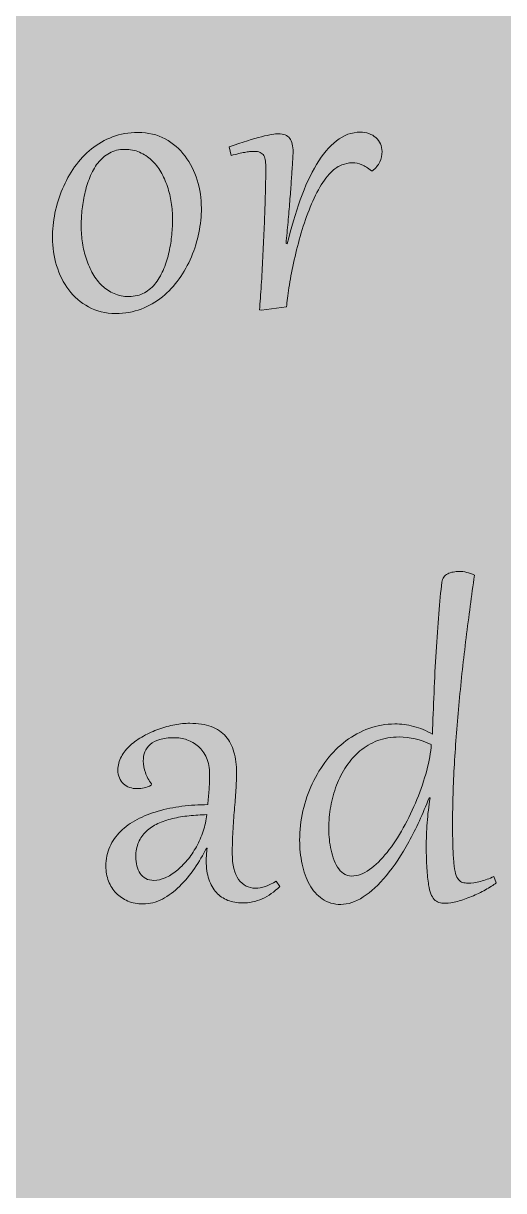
# Model space of a CAD drawing. Extents: x -4214 to -1795, y -2227 to -856.
# Drawn here: x -2809.6 to -2729.1, y -1884.3 to -1688.8 of the extents above; entities that cross this region are included whole.
import ezdxf

# ---------------------------------------------------------------- set-up
doc = ezdxf.new("R2010")
doc.units = 0
doc.header["$MEASUREMENT"] = 0
doc.layers.add('Layer 1', color=7, linetype='Continuous')

# ---------------------------------------------------------------- blocks, each defined once
blk = doc.blocks.new('block 14')
at = {"layer": 'Layer 1', "true_color": 0x2a3f49}
h = blk.add_hatch(color=149, dxfattribs=at)
h.dxf.hatch_style = 2
edge = h.paths.add_edge_path()
edge.add_spline(control_points=[(-2804.72, -1724.69), (-2804.72, -1723.33), (-2804.58, -1721.96), (-2804.3, -1720.56), (-2804.02, -1719.16), (-2803.6, -1717.81), (-2803.05, -1716.5), (-2802.5, -1715.2), (-2801.82, -1713.97), (-2801.01, -1712.81), (-2800.19, -1711.67), (-2799.26, -1710.66), (-2798.19, -1709.8), (-2797.13, -1708.95), (-2795.95, -1708.27), (-2794.65, -1707.77), (-2793.35, -1707.27), (-2791.93, -1707.03), (-2790.4, -1707.03), (-2788.68, -1707.03), (-2787.16, -1707.39), (-2785.84, -1708.11), (-2784.52, -1708.84), (-2783.41, -1709.79), (-2782.51, -1710.98), (-2781.61, -1712.17), (-2780.93, -1713.53), (-2780.46, -1715.04), (-2780, -1716.56), (-2779.77, -1718.11), (-2779.77, -1719.7), (-2779.77, -1721.05), (-2779.91, -1722.42), (-2780.19, -1723.82), (-2780.47, -1725.22), (-2780.89, -1726.57), (-2781.45, -1727.88), (-2782.01, -1729.19), (-2782.69, -1730.42), (-2783.5, -1731.57), (-2784.32, -1732.72), (-2785.25, -1733.72), (-2786.31, -1734.58), (-2787.37, -1735.43), (-2788.56, -1736.11), (-2789.86, -1736.61), (-2791.16, -1737.11), (-2792.58, -1737.35), (-2794.11, -1737.35), (-2795.83, -1737.35), (-2797.35, -1737), (-2798.67, -1736.27), (-2799.99, -1735.54), (-2801.1, -1734.59), (-2801.99, -1733.4), (-2802.88, -1732.21), (-2803.56, -1730.86), (-2804.03, -1729.34), (-2804.49, -1727.83), (-2804.72, -1726.27), (-2804.72, -1724.69)], knot_values=[0, 0, 0, 0, 1, 1, 1, 2, 2, 2, 3, 3, 3, 4, 4, 4, 5, 5, 5, 6, 6, 6, 7, 7, 7, 8, 8, 8, 9, 9, 9, 10, 10, 10, 11, 11, 11, 12, 12, 12, 13, 13, 13, 14, 14, 14, 15, 15, 15, 16, 16, 16, 17, 17, 17, 18, 18, 18, 19, 19, 19, 20, 20, 20, 20], degree=3, periodic=1)
edge = h.paths.add_edge_path()
edge.add_spline(control_points=[(-2799.91, -1722.78), (-2799.91, -1723.69), (-2799.84, -1724.62), (-2799.69, -1725.55), (-2799.55, -1726.49), (-2799.34, -1727.4), (-2799.04, -1728.27), (-2798.74, -1729.15), (-2798.38, -1729.96), (-2797.94, -1730.72), (-2797.51, -1731.48), (-2796.99, -1732.14), (-2796.39, -1732.71), (-2795.8, -1733.27), (-2795.12, -1733.71), (-2794.38, -1734.03), (-2793.63, -1734.35), (-2792.81, -1734.52), (-2791.91, -1734.52), (-2790.93, -1734.52), (-2790.07, -1734.3), (-2789.32, -1733.88), (-2788.58, -1733.46), (-2787.93, -1732.9), (-2787.39, -1732.2), (-2786.85, -1731.5), (-2786.4, -1730.7), (-2786.04, -1729.8), (-2785.69, -1728.91), (-2785.4, -1727.97), (-2785.18, -1727.02), (-2784.97, -1726.05), (-2784.82, -1725.11), (-2784.73, -1724.17), (-2784.64, -1723.22), (-2784.6, -1722.36), (-2784.6, -1721.57), (-2784.6, -1720.64), (-2784.67, -1719.71), (-2784.81, -1718.78), (-2784.95, -1717.84), (-2785.17, -1716.95), (-2785.47, -1716.08), (-2785.76, -1715.21), (-2786.13, -1714.4), (-2786.56, -1713.64), (-2787, -1712.89), (-2787.52, -1712.23), (-2788.12, -1711.67), (-2788.71, -1711.11), (-2789.38, -1710.67), (-2790.13, -1710.35), (-2790.88, -1710.03), (-2791.7, -1709.87), (-2792.6, -1709.87), (-2793.58, -1709.87), (-2794.44, -1710.08), (-2795.18, -1710.49), (-2795.93, -1710.9), (-2796.57, -1711.46), (-2797.12, -1712.16), (-2797.66, -1712.86), (-2798.11, -1713.66), (-2798.47, -1714.56), (-2798.82, -1715.46), (-2799.11, -1716.38), (-2799.32, -1717.34), (-2799.54, -1718.29), (-2799.69, -1719.24), (-2799.78, -1720.19), (-2799.86, -1721.13), (-2799.91, -1721.99), (-2799.91, -1722.78)], knot_values=[0, 0, 0, 0, 1, 1, 1, 2, 2, 2, 3, 3, 3, 4, 4, 4, 5, 5, 5, 6, 6, 6, 7, 7, 7, 8, 8, 8, 9, 9, 9, 10, 10, 10, 11, 11, 11, 12, 12, 12, 13, 13, 13, 14, 14, 14, 15, 15, 15, 16, 16, 16, 17, 17, 17, 18, 18, 18, 19, 19, 19, 20, 20, 20, 21, 21, 21, 22, 22, 22, 23, 23, 23, 24, 24, 24, 24], degree=3, periodic=1)
h = blk.add_hatch(color=149, dxfattribs=at)
h.dxf.hatch_style = 2
edge = h.paths.add_edge_path()
edge.add_spline(control_points=[(-2769.72, -1736.79), (-2769.72, -1736.79), (-2770.04, -1736.77), (-2770.04, -1736.77), (-2769.94, -1735.5), (-2769.84, -1734.11), (-2769.74, -1732.6), (-2769.65, -1731.1), (-2769.56, -1729.57), (-2769.48, -1728.02), (-2769.4, -1726.47), (-2769.33, -1724.93), (-2769.27, -1723.41), (-2769.21, -1721.89), (-2769.15, -1720.46), (-2769.11, -1719.14), (-2769.06, -1717.82), (-2769.03, -1716.63), (-2769.01, -1715.58), (-2768.99, -1714.54), (-2768.98, -1713.71), (-2768.98, -1713.11), (-2768.98, -1712.61), (-2769, -1712.18), (-2769.04, -1711.82), (-2769.08, -1711.46), (-2769.17, -1711.16), (-2769.31, -1710.92), (-2769.45, -1710.67), (-2769.65, -1710.5), (-2769.92, -1710.38), (-2770.19, -1710.26), (-2770.55, -1710.21), (-2771.01, -1710.21), (-2771.24, -1710.21), (-2771.47, -1710.22), (-2771.71, -1710.25), (-2771.96, -1710.28), (-2772.23, -1710.32), (-2772.52, -1710.37), (-2772.82, -1710.42), (-2773.15, -1710.5), (-2773.52, -1710.58), (-2773.89, -1710.67), (-2774.31, -1710.77), (-2774.8, -1710.89), (-2774.8, -1710.89), (-2775.1, -1709.45), (-2775.1, -1709.45), (-2772.87, -1708.64), (-2771.06, -1708.07), (-2769.68, -1707.74), (-2768.3, -1707.41), (-2767.37, -1707.25), (-2766.88, -1707.25), (-2766, -1707.25), (-2765.36, -1707.51), (-2764.98, -1708.02), (-2764.6, -1708.54), (-2764.41, -1709.31), (-2764.41, -1710.33), (-2764.41, -1710.42), (-2764.42, -1710.7), (-2764.44, -1711.16), (-2764.47, -1711.61), (-2764.51, -1712.21), (-2764.56, -1712.94), (-2764.6, -1713.67), (-2764.66, -1714.52), (-2764.73, -1715.49), (-2764.8, -1716.45), (-2764.87, -1717.49), (-2764.96, -1718.59), (-2765.05, -1719.71), (-2765.14, -1720.86), (-2765.25, -1722.06), (-2765.36, -1723.26), (-2765.47, -1724.46), (-2765.59, -1725.66), (-2765.59, -1725.66), (-2765.39, -1725.68), (-2765.39, -1725.68), (-2764.75, -1723.04), (-2764.02, -1720.59), (-2763.21, -1718.31), (-2762.39, -1716.04), (-2761.48, -1714.06), (-2760.47, -1712.38), (-2759.46, -1710.71), (-2758.34, -1709.38), (-2757.13, -1708.43), (-2755.91, -1707.46), (-2754.58, -1706.99), (-2753.13, -1706.99), (-2752.62, -1706.99), (-2752.14, -1707.07), (-2751.7, -1707.23), (-2751.25, -1707.39), (-2750.87, -1707.61), (-2750.55, -1707.9), (-2750.23, -1708.19), (-2749.97, -1708.53), (-2749.78, -1708.93), (-2749.6, -1709.33), (-2749.5, -1709.76), (-2749.5, -1710.23), (-2749.5, -1710.83), (-2749.63, -1711.41), (-2749.89, -1711.97), (-2750.16, -1712.53), (-2750.57, -1713.02), (-2751.13, -1713.45), (-2751.13, -1713.45), (-2751.29, -1713.45), (-2751.29, -1713.45), (-2751.86, -1712.98), (-2752.39, -1712.64), (-2752.9, -1712.44), (-2753.4, -1712.23), (-2753.93, -1712.12), (-2754.5, -1712.12), (-2755.1, -1712.12), (-2755.68, -1712.24), (-2756.25, -1712.47), (-2756.81, -1712.69), (-2757.33, -1713.02), (-2757.8, -1713.45), (-2758.56, -1714.15), (-2759.28, -1715.07), (-2759.93, -1716.22), (-2760.59, -1717.37), (-2761.19, -1718.64), (-2761.74, -1720.04), (-2762.28, -1721.43), (-2762.77, -1722.9), (-2763.21, -1724.44), (-2763.64, -1725.97), (-2764.02, -1727.47), (-2764.33, -1728.93), (-2764.65, -1730.39), (-2764.91, -1731.75), (-2765.1, -1733.04), (-2765.29, -1734.32), (-2765.43, -1735.4), (-2765.51, -1736.27), (-2765.51, -1736.27), (-2769.72, -1736.79), (-2769.72, -1736.79)], knot_values=[0, 0, 0, 0, 1, 1, 1, 2, 2, 2, 3, 3, 3, 4, 4, 4, 5, 5, 5, 6, 6, 6, 7, 7, 7, 8, 8, 8, 9, 9, 9, 10, 10, 10, 11, 11, 11, 12, 12, 12, 13, 13, 13, 14, 14, 14, 15, 15, 15, 16, 16, 16, 17, 17, 17, 18, 18, 18, 19, 19, 19, 20, 20, 20, 21, 21, 21, 22, 22, 22, 23, 23, 23, 24, 24, 24, 25, 25, 25, 26, 26, 26, 27, 27, 27, 28, 28, 28, 29, 29, 29, 30, 30, 30, 31, 31, 31, 32, 32, 32, 33, 33, 33, 34, 34, 34, 35, 35, 35, 36, 36, 36, 37, 37, 37, 38, 38, 38, 39, 39, 39, 40, 40, 40, 41, 41, 41, 42, 42, 42, 43, 43, 43, 44, 44, 44, 45, 45, 45, 46, 46, 46, 47, 47, 47, 48, 48, 48, 49, 49, 49, 49], degree=3, periodic=1)
h = blk.add_hatch(color=149, dxfattribs=at)
h.dxf.hatch_style = 2
edge = h.paths.add_edge_path()
edge.add_spline(control_points=[(-2734.03, -1781.2), (-2734.51, -1784.61), (-2734.97, -1788.1), (-2735.42, -1791.67), (-2735.86, -1795.24), (-2736.25, -1798.8), (-2736.58, -1802.35), (-2736.92, -1805.89), (-2737.19, -1809.38), (-2737.39, -1812.82), (-2737.59, -1816.26), (-2737.69, -1819.55), (-2737.69, -1822.71), (-2737.69, -1824.23), (-2737.68, -1825.53), (-2737.64, -1826.62), (-2737.61, -1827.7), (-2737.55, -1828.62), (-2737.48, -1829.37), (-2737.41, -1830.12), (-2737.3, -1830.72), (-2737.18, -1831.16), (-2737.05, -1831.61), (-2736.89, -1831.95), (-2736.7, -1832.19), (-2736.5, -1832.43), (-2736.28, -1832.59), (-2736.02, -1832.67), (-2735.77, -1832.74), (-2735.46, -1832.78), (-2735.11, -1832.78), (-2734.47, -1832.78), (-2733.77, -1832.68), (-2733.03, -1832.48), (-2732.28, -1832.29), (-2731.53, -1832.02), (-2730.76, -1831.67), (-2730.76, -1831.67), (-2730.38, -1832.72), (-2730.38, -1832.72), (-2730.86, -1833.1), (-2731.47, -1833.5), (-2732.2, -1833.9), (-2732.93, -1834.31), (-2733.7, -1834.68), (-2734.51, -1835.01), (-2735.32, -1835.35), (-2736.1, -1835.62), (-2736.87, -1835.83), (-2737.65, -1836.04), (-2738.32, -1836.14), (-2738.88, -1836.14), (-2739.3, -1836.14), (-2739.66, -1836.09), (-2739.97, -1836), (-2740.28, -1835.91), (-2740.54, -1835.74), (-2740.76, -1835.51), (-2740.98, -1835.27), (-2741.17, -1834.96), (-2741.33, -1834.57), (-2741.48, -1834.18), (-2741.6, -1833.68), (-2741.7, -1833.08), (-2741.82, -1832.28), (-2741.92, -1831.33), (-2741.99, -1830.26), (-2742.07, -1829.19), (-2742.1, -1828.02), (-2742.1, -1826.76), (-2742.1, -1825.41), (-2742.05, -1824.05), (-2741.95, -1822.66), (-2741.85, -1821.27), (-2741.68, -1819.88), (-2741.46, -1818.5), (-2741.46, -1818.5), (-2741.64, -1818.46), (-2741.64, -1818.46), (-2742.67, -1821.19), (-2743.8, -1823.65), (-2745.01, -1825.85), (-2746.23, -1828.05), (-2747.48, -1829.93), (-2748.77, -1831.49), (-2750.06, -1833.05), (-2751.35, -1834.25), (-2752.65, -1835.09), (-2753.96, -1835.92), (-2755.21, -1836.34), (-2756.4, -1836.34), (-2757.61, -1836.34), (-2758.65, -1836.04), (-2759.52, -1835.42), (-2760.39, -1834.81), (-2761.11, -1834.01), (-2761.67, -1833.01), (-2762.22, -1832.01), (-2762.64, -1830.86), (-2762.91, -1829.57), (-2763.17, -1828.27), (-2763.31, -1826.94), (-2763.31, -1825.57), (-2763.31, -1823.91), (-2763.13, -1822.29), (-2762.77, -1820.68), (-2762.4, -1819.08), (-2761.88, -1817.56), (-2761.2, -1816.12), (-2760.53, -1814.69), (-2759.71, -1813.35), (-2758.76, -1812.12), (-2757.8, -1810.89), (-2756.74, -1809.84), (-2755.55, -1808.95), (-2754.37, -1808.07), (-2753.09, -1807.37), (-2751.72, -1806.87), (-2750.34, -1806.36), (-2748.9, -1806.11), (-2747.38, -1806.11), (-2746.32, -1806.11), (-2745.26, -1806.25), (-2744.21, -1806.52), (-2743.15, -1806.78), (-2742.1, -1807.23), (-2741.05, -1807.84), (-2740.99, -1805.57), (-2740.9, -1803.25), (-2740.8, -1800.89), (-2740.7, -1798.53), (-2740.58, -1796.24), (-2740.45, -1794.01), (-2740.31, -1791.78), (-2740.17, -1789.67), (-2740.01, -1787.69), (-2739.85, -1785.7), (-2739.67, -1783.93), (-2739.48, -1782.37), (-2739.44, -1782.05), (-2739.34, -1781.77), (-2739.16, -1781.53), (-2738.99, -1781.3), (-2738.77, -1781.11), (-2738.5, -1780.97), (-2738.23, -1780.83), (-2737.93, -1780.72), (-2737.59, -1780.66), (-2737.26, -1780.59), (-2736.91, -1780.56), (-2736.56, -1780.56), (-2735.76, -1780.56), (-2734.91, -1780.77), (-2734.03, -1781.2)], knot_values=[0, 0, 0, 0, 1, 1, 1, 2, 2, 2, 3, 3, 3, 4, 4, 4, 5, 5, 5, 6, 6, 6, 7, 7, 7, 8, 8, 8, 9, 9, 9, 10, 10, 10, 11, 11, 11, 12, 12, 12, 13, 13, 13, 14, 14, 14, 15, 15, 15, 16, 16, 16, 17, 17, 17, 18, 18, 18, 19, 19, 19, 20, 20, 20, 21, 21, 21, 22, 22, 22, 23, 23, 23, 24, 24, 24, 25, 25, 25, 26, 26, 26, 27, 27, 27, 28, 28, 28, 29, 29, 29, 30, 30, 30, 31, 31, 31, 32, 32, 32, 33, 33, 33, 34, 34, 34, 35, 35, 35, 36, 36, 36, 37, 37, 37, 38, 38, 38, 39, 39, 39, 40, 40, 40, 41, 41, 41, 42, 42, 42, 43, 43, 43, 44, 44, 44, 45, 45, 45, 46, 46, 46, 47, 47, 47, 48, 48, 48, 49, 49, 49, 50, 50, 50, 51, 51, 51, 51], degree=3, periodic=1)
edge = h.paths.add_edge_path()
edge.add_spline(control_points=[(-2741.26, -1809.58), (-2743.07, -1808.72), (-2744.87, -1808.29), (-2746.65, -1808.29), (-2747.96, -1808.29), (-2749.15, -1808.5), (-2750.25, -1808.91), (-2751.34, -1809.33), (-2752.33, -1809.9), (-2753.2, -1810.63), (-2754.07, -1811.37), (-2754.84, -1812.23), (-2755.5, -1813.21), (-2756.15, -1814.2), (-2756.7, -1815.26), (-2757.13, -1816.39), (-2757.56, -1817.53), (-2757.88, -1818.71), (-2758.1, -1819.93), (-2758.32, -1821.15), (-2758.43, -1822.37), (-2758.43, -1823.58), (-2758.43, -1824.01), (-2758.41, -1824.5), (-2758.37, -1825.06), (-2758.33, -1825.61), (-2758.26, -1826.19), (-2758.14, -1826.79), (-2758.03, -1827.39), (-2757.88, -1827.97), (-2757.69, -1828.54), (-2757.5, -1829.11), (-2757.27, -1829.62), (-2756.98, -1830.08), (-2756.7, -1830.53), (-2756.36, -1830.9), (-2755.97, -1831.17), (-2755.57, -1831.45), (-2755.1, -1831.59), (-2754.57, -1831.59), (-2753.6, -1831.59), (-2752.62, -1831.23), (-2751.61, -1830.5), (-2750.6, -1829.78), (-2749.62, -1828.82), (-2748.66, -1827.62), (-2747.7, -1826.43), (-2746.79, -1825.06), (-2745.94, -1823.52), (-2745.09, -1821.97), (-2744.33, -1820.38), (-2743.66, -1818.75), (-2743, -1817.12), (-2742.45, -1815.51), (-2742.03, -1813.92), (-2741.61, -1812.33), (-2741.35, -1810.88), (-2741.26, -1809.58)], knot_values=[0, 0, 0, 0, 1, 1, 1, 2, 2, 2, 3, 3, 3, 4, 4, 4, 5, 5, 5, 6, 6, 6, 7, 7, 7, 8, 8, 8, 9, 9, 9, 10, 10, 10, 11, 11, 11, 12, 12, 12, 13, 13, 13, 14, 14, 14, 15, 15, 15, 16, 16, 16, 17, 17, 17, 18, 18, 18, 19, 19, 19, 19], degree=3, periodic=1)
h = blk.add_hatch(color=149, dxfattribs=at)
h.dxf.hatch_style = 2
edge = h.paths.add_edge_path()
edge.add_spline(control_points=[(-2778.39, -1814.55), (-2778.39, -1813.49), (-2778.56, -1812.57), (-2778.91, -1811.79), (-2779.26, -1811.01), (-2779.72, -1810.38), (-2780.28, -1809.88), (-2780.85, -1809.38), (-2781.48, -1809.02), (-2782.19, -1808.77), (-2782.91, -1808.53), (-2783.62, -1808.41), (-2784.33, -1808.41), (-2785.28, -1808.41), (-2786.09, -1808.51), (-2786.75, -1808.71), (-2787.4, -1808.91), (-2787.94, -1809.19), (-2788.35, -1809.54), (-2788.76, -1809.89), (-2789.05, -1810.3), (-2789.23, -1810.78), (-2789.42, -1811.25), (-2789.51, -1811.77), (-2789.51, -1812.32), (-2789.51, -1812.96), (-2789.39, -1813.61), (-2789.15, -1814.26), (-2788.92, -1814.91), (-2788.57, -1815.54), (-2788.12, -1816.16), (-2788.12, -1816.16), (-2788.2, -1816.38), (-2788.2, -1816.38), (-2788.96, -1816.76), (-2789.73, -1816.95), (-2790.51, -1816.95), (-2790.97, -1816.95), (-2791.4, -1816.88), (-2791.79, -1816.74), (-2792.19, -1816.6), (-2792.53, -1816.39), (-2792.82, -1816.12), (-2793.11, -1815.86), (-2793.34, -1815.52), (-2793.5, -1815.13), (-2793.67, -1814.74), (-2793.76, -1814.31), (-2793.76, -1813.83), (-2793.76, -1813.03), (-2793.56, -1812.29), (-2793.18, -1811.59), (-2792.8, -1810.89), (-2792.29, -1810.25), (-2791.66, -1809.68), (-2791.03, -1809.1), (-2790.3, -1808.59), (-2789.46, -1808.13), (-2788.63, -1807.67), (-2787.78, -1807.29), (-2786.89, -1806.97), (-2786, -1806.66), (-2785.11, -1806.41), (-2784.22, -1806.25), (-2783.33, -1806.08), (-2782.5, -1806), (-2781.73, -1806), (-2780.32, -1806), (-2779.12, -1806.18), (-2778.12, -1806.56), (-2777.12, -1806.93), (-2776.3, -1807.48), (-2775.68, -1808.2), (-2775.06, -1808.92), (-2774.6, -1809.78), (-2774.31, -1810.81), (-2774.02, -1811.83), (-2773.88, -1812.98), (-2773.88, -1814.27), (-2773.88, -1815.15), (-2773.92, -1816.13), (-2773.99, -1817.19), (-2774.06, -1818.25), (-2774.15, -1819.36), (-2774.24, -1820.53), (-2774.34, -1821.68), (-2774.42, -1822.89), (-2774.49, -1824.12), (-2774.57, -1825.35), (-2774.6, -1826.58), (-2774.6, -1827.81), (-2774.6, -1829.74), (-2774.24, -1831.19), (-2773.53, -1832.16), (-2772.81, -1833.14), (-2771.87, -1833.62), (-2770.7, -1833.62), (-2769.66, -1833.62), (-2768.51, -1833.24), (-2767.23, -1832.47), (-2767.23, -1832.47), (-2766.65, -1833.34), (-2766.65, -1833.34), (-2767.55, -1834.24), (-2768.53, -1834.93), (-2769.59, -1835.4), (-2770.65, -1835.86), (-2771.76, -1836.1), (-2772.93, -1836.1), (-2773.81, -1836.1), (-2774.61, -1835.95), (-2775.35, -1835.66), (-2776.09, -1835.36), (-2776.72, -1834.92), (-2777.26, -1834.34), (-2777.8, -1833.75), (-2778.21, -1833.02), (-2778.51, -1832.13), (-2778.81, -1831.25), (-2778.95, -1830.22), (-2778.95, -1829.05), (-2778.95, -1828.7), (-2778.94, -1828.35), (-2778.92, -1828.01), (-2778.9, -1827.66), (-2778.86, -1827.29), (-2778.79, -1826.9), (-2778.79, -1826.9), (-2778.91, -1826.9), (-2778.91, -1826.9), (-2779.49, -1828.05), (-2780.16, -1829.19), (-2780.92, -1830.31), (-2781.68, -1831.43), (-2782.51, -1832.43), (-2783.41, -1833.31), (-2784.32, -1834.19), (-2785.29, -1834.9), (-2786.31, -1835.44), (-2787.34, -1835.99), (-2788.42, -1836.26), (-2789.55, -1836.26), (-2790.47, -1836.26), (-2791.32, -1836.1), (-2792.08, -1835.78), (-2792.85, -1835.45), (-2793.5, -1835.01), (-2794.05, -1834.45), (-2794.59, -1833.89), (-2795.01, -1833.22), (-2795.32, -1832.44), (-2795.62, -1831.68), (-2795.77, -1830.83), (-2795.77, -1829.92), (-2795.77, -1828.74), (-2795.55, -1827.66), (-2795.11, -1826.69), (-2794.68, -1825.73), (-2794.08, -1824.86), (-2793.3, -1824.1), (-2792.53, -1823.33), (-2791.61, -1822.67), (-2790.53, -1822.11), (-2789.46, -1821.56), (-2788.29, -1821.09), (-2787.03, -1820.72), (-2785.77, -1820.36), (-2784.43, -1820.08), (-2783.02, -1819.9), (-2781.61, -1819.72), (-2780.18, -1819.63), (-2778.71, -1819.63), (-2778.62, -1818.78), (-2778.54, -1817.96), (-2778.48, -1817.17), (-2778.42, -1816.38), (-2778.39, -1815.51), (-2778.39, -1814.55)], knot_values=[0, 0, 0, 0, 1, 1, 1, 2, 2, 2, 3, 3, 3, 4, 4, 4, 5, 5, 5, 6, 6, 6, 7, 7, 7, 8, 8, 8, 9, 9, 9, 10, 10, 10, 11, 11, 11, 12, 12, 12, 13, 13, 13, 14, 14, 14, 15, 15, 15, 16, 16, 16, 17, 17, 17, 18, 18, 18, 19, 19, 19, 20, 20, 20, 21, 21, 21, 22, 22, 22, 23, 23, 23, 24, 24, 24, 25, 25, 25, 26, 26, 26, 27, 27, 27, 28, 28, 28, 29, 29, 29, 30, 30, 30, 31, 31, 31, 32, 32, 32, 33, 33, 33, 34, 34, 34, 35, 35, 35, 36, 36, 36, 37, 37, 37, 38, 38, 38, 39, 39, 39, 40, 40, 40, 41, 41, 41, 42, 42, 42, 43, 43, 43, 44, 44, 44, 45, 45, 45, 46, 46, 46, 47, 47, 47, 48, 48, 48, 49, 49, 49, 50, 50, 50, 51, 51, 51, 52, 52, 52, 53, 53, 53, 54, 54, 54, 55, 55, 55, 56, 56, 56, 57, 57, 57, 58, 58, 58, 59, 59, 59, 59], degree=3, periodic=1)
edge = h.paths.add_edge_path()
edge.add_spline(control_points=[(-2790.76, -1828.39), (-2790.76, -1828.91), (-2790.7, -1829.41), (-2790.58, -1829.89), (-2790.47, -1830.37), (-2790.29, -1830.79), (-2790.04, -1831.15), (-2789.79, -1831.51), (-2789.48, -1831.79), (-2789.09, -1832), (-2788.71, -1832.21), (-2788.25, -1832.32), (-2787.71, -1832.32), (-2787.11, -1832.32), (-2786.49, -1832.17), (-2785.84, -1831.89), (-2785.2, -1831.61), (-2784.56, -1831.22), (-2783.94, -1830.72), (-2783.31, -1830.23), (-2782.72, -1829.63), (-2782.15, -1828.94), (-2781.58, -1828.25), (-2781.06, -1827.49), (-2780.61, -1826.67), (-2780.15, -1825.85), (-2779.77, -1824.99), (-2779.47, -1824.09), (-2779.16, -1823.18), (-2778.97, -1822.25), (-2778.87, -1821.3), (-2779.87, -1821.32), (-2780.85, -1821.39), (-2781.83, -1821.49), (-2782.81, -1821.59), (-2783.74, -1821.75), (-2784.62, -1821.96), (-2785.5, -1822.18), (-2786.32, -1822.46), (-2787.07, -1822.81), (-2787.82, -1823.16), (-2788.47, -1823.59), (-2789.01, -1824.11), (-2789.56, -1824.63), (-2789.98, -1825.24), (-2790.29, -1825.94), (-2790.6, -1826.64), (-2790.76, -1827.46), (-2790.76, -1828.39)], knot_values=[0, 0, 0, 0, 1, 1, 1, 2, 2, 2, 3, 3, 3, 4, 4, 4, 5, 5, 5, 6, 6, 6, 7, 7, 7, 8, 8, 8, 9, 9, 9, 10, 10, 10, 11, 11, 11, 12, 12, 12, 13, 13, 13, 14, 14, 14, 15, 15, 15, 16, 16, 16, 16], degree=3, periodic=1)
at = {"layer": 'Layer 1', "lineweight": 0}
for points, knots in [([(-2804.72, -1724.69), (-2804.72, -1723.33), (-2804.58, -1721.96), (-2804.3, -1720.56), (-2804.02, -1719.16), (-2803.6, -1717.81), (-2803.05, -1716.5), (-2802.5, -1715.2), (-2801.82, -1713.97), (-2801.01, -1712.81), (-2800.19, -1711.67), (-2799.26, -1710.66), (-2798.19, -1709.8), (-2797.13, -1708.95), (-2795.95, -1708.27), (-2794.65, -1707.77), (-2793.35, -1707.27), (-2791.93, -1707.03), (-2790.4, -1707.03), (-2788.68, -1707.03), (-2787.16, -1707.39), (-2785.84, -1708.11), (-2784.52, -1708.84), (-2783.41, -1709.79), (-2782.51, -1710.98), (-2781.61, -1712.17), (-2780.93, -1713.53), (-2780.46, -1715.04), (-2780, -1716.56), (-2779.77, -1718.11), (-2779.77, -1719.7), (-2779.77, -1721.05), (-2779.91, -1722.42), (-2780.19, -1723.82), (-2780.47, -1725.22), (-2780.89, -1726.57), (-2781.45, -1727.88), (-2782.01, -1729.19), (-2782.69, -1730.42), (-2783.5, -1731.57), (-2784.32, -1732.72), (-2785.25, -1733.72), (-2786.31, -1734.58), (-2787.37, -1735.43), (-2788.56, -1736.11), (-2789.86, -1736.61), (-2791.16, -1737.11), (-2792.58, -1737.35), (-2794.11, -1737.35), (-2795.83, -1737.35), (-2797.35, -1737), (-2798.67, -1736.27), (-2799.99, -1735.54), (-2801.1, -1734.59), (-2801.99, -1733.4), (-2802.88, -1732.21), (-2803.56, -1730.86), (-2804.03, -1729.34), (-2804.49, -1727.83), (-2804.72, -1726.27), (-2804.72, -1724.69)], [0, 0, 0, 0, 1, 1, 1, 2, 2, 2, 3, 3, 3, 4, 4, 4, 5, 5, 5, 6, 6, 6, 7, 7, 7, 8, 8, 8, 9, 9, 9, 10, 10, 10, 11, 11, 11, 12, 12, 12, 13, 13, 13, 14, 14, 14, 15, 15, 15, 16, 16, 16, 17, 17, 17, 18, 18, 18, 19, 19, 19, 20, 20, 20, 20]), ([(-2769.72, -1736.79), (-2769.72, -1736.79), (-2770.04, -1736.77), (-2770.04, -1736.77), (-2769.94, -1735.5), (-2769.84, -1734.11), (-2769.74, -1732.6), (-2769.65, -1731.1), (-2769.56, -1729.57), (-2769.48, -1728.02), (-2769.4, -1726.47), (-2769.33, -1724.93), (-2769.27, -1723.41), (-2769.21, -1721.89), (-2769.15, -1720.46), (-2769.11, -1719.14), (-2769.06, -1717.82), (-2769.03, -1716.63), (-2769.01, -1715.58), (-2768.99, -1714.54), (-2768.98, -1713.71), (-2768.98, -1713.11), (-2768.98, -1712.61), (-2769, -1712.18), (-2769.04, -1711.82), (-2769.08, -1711.46), (-2769.17, -1711.16), (-2769.31, -1710.92), (-2769.45, -1710.67), (-2769.65, -1710.5), (-2769.92, -1710.38), (-2770.19, -1710.26), (-2770.55, -1710.21), (-2771.01, -1710.21), (-2771.24, -1710.21), (-2771.47, -1710.22), (-2771.71, -1710.25), (-2771.96, -1710.28), (-2772.23, -1710.32), (-2772.52, -1710.37), (-2772.82, -1710.42), (-2773.15, -1710.5), (-2773.52, -1710.58), (-2773.89, -1710.67), (-2774.31, -1710.77), (-2774.8, -1710.89), (-2774.8, -1710.89), (-2775.1, -1709.45), (-2775.1, -1709.45), (-2772.87, -1708.64), (-2771.06, -1708.07), (-2769.68, -1707.74), (-2768.3, -1707.41), (-2767.37, -1707.25), (-2766.88, -1707.25), (-2766, -1707.25), (-2765.36, -1707.51), (-2764.98, -1708.02), (-2764.6, -1708.54), (-2764.41, -1709.31), (-2764.41, -1710.33), (-2764.41, -1710.42), (-2764.42, -1710.7), (-2764.44, -1711.16), (-2764.47, -1711.61), (-2764.51, -1712.21), (-2764.56, -1712.94), (-2764.6, -1713.67), (-2764.66, -1714.52), (-2764.73, -1715.49), (-2764.8, -1716.45), (-2764.87, -1717.49), (-2764.96, -1718.59), (-2765.05, -1719.71), (-2765.14, -1720.86), (-2765.25, -1722.06), (-2765.36, -1723.26), (-2765.47, -1724.46), (-2765.59, -1725.66), (-2765.59, -1725.66), (-2765.39, -1725.68), (-2765.39, -1725.68), (-2764.75, -1723.04), (-2764.02, -1720.59), (-2763.21, -1718.31), (-2762.39, -1716.04), (-2761.48, -1714.06), (-2760.47, -1712.38), (-2759.46, -1710.71), (-2758.34, -1709.38), (-2757.13, -1708.43), (-2755.91, -1707.46), (-2754.58, -1706.99), (-2753.13, -1706.99), (-2752.62, -1706.99), (-2752.14, -1707.07), (-2751.7, -1707.23), (-2751.25, -1707.39), (-2750.87, -1707.61), (-2750.55, -1707.9), (-2750.23, -1708.19), (-2749.97, -1708.53), (-2749.78, -1708.93), (-2749.6, -1709.33), (-2749.5, -1709.76), (-2749.5, -1710.23), (-2749.5, -1710.83), (-2749.63, -1711.41), (-2749.89, -1711.97), (-2750.16, -1712.53), (-2750.57, -1713.02), (-2751.13, -1713.45), (-2751.13, -1713.45), (-2751.29, -1713.45), (-2751.29, -1713.45), (-2751.86, -1712.98), (-2752.39, -1712.64), (-2752.9, -1712.44), (-2753.4, -1712.23), (-2753.93, -1712.12), (-2754.5, -1712.12), (-2755.1, -1712.12), (-2755.68, -1712.24), (-2756.25, -1712.47), (-2756.81, -1712.69), (-2757.33, -1713.02), (-2757.8, -1713.45), (-2758.56, -1714.15), (-2759.28, -1715.07), (-2759.93, -1716.22), (-2760.59, -1717.37), (-2761.19, -1718.64), (-2761.74, -1720.04), (-2762.28, -1721.43), (-2762.77, -1722.9), (-2763.21, -1724.44), (-2763.64, -1725.97), (-2764.02, -1727.47), (-2764.33, -1728.93), (-2764.65, -1730.39), (-2764.91, -1731.75), (-2765.1, -1733.04), (-2765.29, -1734.32), (-2765.43, -1735.4), (-2765.51, -1736.27), (-2765.51, -1736.27), (-2769.72, -1736.79), (-2769.72, -1736.79)], [0, 0, 0, 0, 1, 1, 1, 2, 2, 2, 3, 3, 3, 4, 4, 4, 5, 5, 5, 6, 6, 6, 7, 7, 7, 8, 8, 8, 9, 9, 9, 10, 10, 10, 11, 11, 11, 12, 12, 12, 13, 13, 13, 14, 14, 14, 15, 15, 15, 16, 16, 16, 17, 17, 17, 18, 18, 18, 19, 19, 19, 20, 20, 20, 21, 21, 21, 22, 22, 22, 23, 23, 23, 24, 24, 24, 25, 25, 25, 26, 26, 26, 27, 27, 27, 28, 28, 28, 29, 29, 29, 30, 30, 30, 31, 31, 31, 32, 32, 32, 33, 33, 33, 34, 34, 34, 35, 35, 35, 36, 36, 36, 37, 37, 37, 38, 38, 38, 39, 39, 39, 40, 40, 40, 41, 41, 41, 42, 42, 42, 43, 43, 43, 44, 44, 44, 45, 45, 45, 46, 46, 46, 47, 47, 47, 48, 48, 48, 49, 49, 49, 49]), ([(-2799.91, -1722.78), (-2799.91, -1723.69), (-2799.84, -1724.62), (-2799.69, -1725.55), (-2799.55, -1726.49), (-2799.34, -1727.4), (-2799.04, -1728.27), (-2798.74, -1729.15), (-2798.38, -1729.96), (-2797.94, -1730.72), (-2797.51, -1731.48), (-2796.99, -1732.14), (-2796.39, -1732.71), (-2795.8, -1733.27), (-2795.12, -1733.71), (-2794.38, -1734.03), (-2793.63, -1734.35), (-2792.81, -1734.52), (-2791.91, -1734.52), (-2790.93, -1734.52), (-2790.07, -1734.3), (-2789.32, -1733.88), (-2788.58, -1733.46), (-2787.93, -1732.9), (-2787.39, -1732.2), (-2786.85, -1731.5), (-2786.4, -1730.7), (-2786.04, -1729.8), (-2785.69, -1728.91), (-2785.4, -1727.97), (-2785.18, -1727.02), (-2784.97, -1726.05), (-2784.82, -1725.11), (-2784.73, -1724.17), (-2784.64, -1723.22), (-2784.6, -1722.36), (-2784.6, -1721.57), (-2784.6, -1720.64), (-2784.67, -1719.71), (-2784.81, -1718.78), (-2784.95, -1717.84), (-2785.17, -1716.95), (-2785.47, -1716.08), (-2785.76, -1715.21), (-2786.13, -1714.4), (-2786.56, -1713.64), (-2787, -1712.89), (-2787.52, -1712.23), (-2788.12, -1711.67), (-2788.71, -1711.11), (-2789.38, -1710.67), (-2790.13, -1710.35), (-2790.88, -1710.03), (-2791.7, -1709.87), (-2792.6, -1709.87), (-2793.58, -1709.87), (-2794.44, -1710.08), (-2795.18, -1710.49), (-2795.93, -1710.9), (-2796.57, -1711.46), (-2797.12, -1712.16), (-2797.66, -1712.86), (-2798.11, -1713.66), (-2798.47, -1714.56), (-2798.82, -1715.46), (-2799.11, -1716.38), (-2799.32, -1717.34), (-2799.54, -1718.29), (-2799.69, -1719.24), (-2799.78, -1720.19), (-2799.86, -1721.13), (-2799.91, -1721.99), (-2799.91, -1722.78)], [0, 0, 0, 0, 1, 1, 1, 2, 2, 2, 3, 3, 3, 4, 4, 4, 5, 5, 5, 6, 6, 6, 7, 7, 7, 8, 8, 8, 9, 9, 9, 10, 10, 10, 11, 11, 11, 12, 12, 12, 13, 13, 13, 14, 14, 14, 15, 15, 15, 16, 16, 16, 17, 17, 17, 18, 18, 18, 19, 19, 19, 20, 20, 20, 21, 21, 21, 22, 22, 22, 23, 23, 23, 24, 24, 24, 24]), ([(-2734.03, -1781.2), (-2734.51, -1784.61), (-2734.97, -1788.1), (-2735.42, -1791.67), (-2735.86, -1795.24), (-2736.25, -1798.8), (-2736.58, -1802.35), (-2736.92, -1805.89), (-2737.19, -1809.38), (-2737.39, -1812.82), (-2737.59, -1816.26), (-2737.69, -1819.55), (-2737.69, -1822.71), (-2737.69, -1824.23), (-2737.68, -1825.53), (-2737.64, -1826.62), (-2737.61, -1827.7), (-2737.55, -1828.62), (-2737.48, -1829.37), (-2737.41, -1830.12), (-2737.3, -1830.72), (-2737.18, -1831.16), (-2737.05, -1831.61), (-2736.89, -1831.95), (-2736.7, -1832.19), (-2736.5, -1832.43), (-2736.28, -1832.59), (-2736.02, -1832.67), (-2735.77, -1832.74), (-2735.46, -1832.78), (-2735.11, -1832.78), (-2734.47, -1832.78), (-2733.77, -1832.68), (-2733.03, -1832.48), (-2732.28, -1832.29), (-2731.53, -1832.02), (-2730.76, -1831.67), (-2730.76, -1831.67), (-2730.38, -1832.72), (-2730.38, -1832.72), (-2730.86, -1833.1), (-2731.47, -1833.5), (-2732.2, -1833.9), (-2732.93, -1834.31), (-2733.7, -1834.68), (-2734.51, -1835.01), (-2735.32, -1835.35), (-2736.1, -1835.62), (-2736.87, -1835.83), (-2737.65, -1836.04), (-2738.32, -1836.14), (-2738.88, -1836.14), (-2739.3, -1836.14), (-2739.66, -1836.09), (-2739.97, -1836), (-2740.28, -1835.91), (-2740.54, -1835.74), (-2740.76, -1835.51), (-2740.98, -1835.27), (-2741.17, -1834.96), (-2741.33, -1834.57), (-2741.48, -1834.18), (-2741.6, -1833.68), (-2741.7, -1833.08), (-2741.82, -1832.28), (-2741.92, -1831.33), (-2741.99, -1830.26), (-2742.07, -1829.19), (-2742.1, -1828.02), (-2742.1, -1826.76), (-2742.1, -1825.41), (-2742.05, -1824.05), (-2741.95, -1822.66), (-2741.85, -1821.27), (-2741.68, -1819.88), (-2741.46, -1818.5), (-2741.46, -1818.5), (-2741.64, -1818.46), (-2741.64, -1818.46), (-2742.67, -1821.19), (-2743.8, -1823.65), (-2745.01, -1825.85), (-2746.23, -1828.05), (-2747.48, -1829.93), (-2748.77, -1831.49), (-2750.06, -1833.05), (-2751.35, -1834.25), (-2752.65, -1835.09), (-2753.96, -1835.92), (-2755.21, -1836.34), (-2756.4, -1836.34), (-2757.61, -1836.34), (-2758.65, -1836.04), (-2759.52, -1835.42), (-2760.39, -1834.81), (-2761.11, -1834.01), (-2761.67, -1833.01), (-2762.22, -1832.01), (-2762.64, -1830.86), (-2762.91, -1829.57), (-2763.17, -1828.27), (-2763.31, -1826.94), (-2763.31, -1825.57), (-2763.31, -1823.91), (-2763.13, -1822.29), (-2762.77, -1820.68), (-2762.4, -1819.08), (-2761.88, -1817.56), (-2761.2, -1816.12), (-2760.53, -1814.69), (-2759.71, -1813.35), (-2758.76, -1812.12), (-2757.8, -1810.89), (-2756.74, -1809.84), (-2755.55, -1808.95), (-2754.37, -1808.07), (-2753.09, -1807.37), (-2751.72, -1806.87), (-2750.34, -1806.36), (-2748.9, -1806.11), (-2747.38, -1806.11), (-2746.32, -1806.11), (-2745.26, -1806.25), (-2744.21, -1806.52), (-2743.15, -1806.78), (-2742.1, -1807.23), (-2741.05, -1807.84), (-2740.99, -1805.57), (-2740.9, -1803.25), (-2740.8, -1800.89), (-2740.7, -1798.53), (-2740.58, -1796.24), (-2740.45, -1794.01), (-2740.31, -1791.78), (-2740.17, -1789.67), (-2740.01, -1787.69), (-2739.85, -1785.7), (-2739.67, -1783.93), (-2739.48, -1782.37), (-2739.44, -1782.05), (-2739.34, -1781.77), (-2739.16, -1781.53), (-2738.99, -1781.3), (-2738.77, -1781.11), (-2738.5, -1780.97), (-2738.23, -1780.83), (-2737.93, -1780.72), (-2737.59, -1780.66), (-2737.26, -1780.59), (-2736.91, -1780.56), (-2736.56, -1780.56), (-2735.76, -1780.56), (-2734.91, -1780.77), (-2734.03, -1781.2)], [0, 0, 0, 0, 1, 1, 1, 2, 2, 2, 3, 3, 3, 4, 4, 4, 5, 5, 5, 6, 6, 6, 7, 7, 7, 8, 8, 8, 9, 9, 9, 10, 10, 10, 11, 11, 11, 12, 12, 12, 13, 13, 13, 14, 14, 14, 15, 15, 15, 16, 16, 16, 17, 17, 17, 18, 18, 18, 19, 19, 19, 20, 20, 20, 21, 21, 21, 22, 22, 22, 23, 23, 23, 24, 24, 24, 25, 25, 25, 26, 26, 26, 27, 27, 27, 28, 28, 28, 29, 29, 29, 30, 30, 30, 31, 31, 31, 32, 32, 32, 33, 33, 33, 34, 34, 34, 35, 35, 35, 36, 36, 36, 37, 37, 37, 38, 38, 38, 39, 39, 39, 40, 40, 40, 41, 41, 41, 42, 42, 42, 43, 43, 43, 44, 44, 44, 45, 45, 45, 46, 46, 46, 47, 47, 47, 48, 48, 48, 49, 49, 49, 50, 50, 50, 51, 51, 51, 51]), ([(-2778.39, -1814.55), (-2778.39, -1813.49), (-2778.56, -1812.57), (-2778.91, -1811.79), (-2779.26, -1811.01), (-2779.72, -1810.38), (-2780.28, -1809.88), (-2780.85, -1809.38), (-2781.48, -1809.02), (-2782.19, -1808.77), (-2782.91, -1808.53), (-2783.62, -1808.41), (-2784.33, -1808.41), (-2785.28, -1808.41), (-2786.09, -1808.51), (-2786.75, -1808.71), (-2787.4, -1808.91), (-2787.94, -1809.19), (-2788.35, -1809.54), (-2788.76, -1809.89), (-2789.05, -1810.3), (-2789.23, -1810.78), (-2789.42, -1811.25), (-2789.51, -1811.77), (-2789.51, -1812.32), (-2789.51, -1812.96), (-2789.39, -1813.61), (-2789.15, -1814.26), (-2788.92, -1814.91), (-2788.57, -1815.54), (-2788.12, -1816.16), (-2788.12, -1816.16), (-2788.2, -1816.38), (-2788.2, -1816.38), (-2788.96, -1816.76), (-2789.73, -1816.95), (-2790.51, -1816.95), (-2790.97, -1816.95), (-2791.4, -1816.88), (-2791.79, -1816.74), (-2792.19, -1816.6), (-2792.53, -1816.39), (-2792.82, -1816.12), (-2793.11, -1815.86), (-2793.34, -1815.52), (-2793.5, -1815.13), (-2793.67, -1814.74), (-2793.76, -1814.31), (-2793.76, -1813.83), (-2793.76, -1813.03), (-2793.56, -1812.29), (-2793.18, -1811.59), (-2792.8, -1810.89), (-2792.29, -1810.25), (-2791.66, -1809.68), (-2791.03, -1809.1), (-2790.3, -1808.59), (-2789.46, -1808.13), (-2788.63, -1807.67), (-2787.78, -1807.29), (-2786.89, -1806.97), (-2786, -1806.66), (-2785.11, -1806.41), (-2784.22, -1806.25), (-2783.33, -1806.08), (-2782.5, -1806), (-2781.73, -1806), (-2780.32, -1806), (-2779.12, -1806.18), (-2778.12, -1806.56), (-2777.12, -1806.93), (-2776.3, -1807.48), (-2775.68, -1808.2), (-2775.06, -1808.92), (-2774.6, -1809.78), (-2774.31, -1810.81), (-2774.02, -1811.83), (-2773.88, -1812.98), (-2773.88, -1814.27), (-2773.88, -1815.15), (-2773.92, -1816.13), (-2773.99, -1817.19), (-2774.06, -1818.25), (-2774.15, -1819.36), (-2774.24, -1820.53), (-2774.34, -1821.68), (-2774.42, -1822.89), (-2774.49, -1824.12), (-2774.57, -1825.35), (-2774.6, -1826.58), (-2774.6, -1827.81), (-2774.6, -1829.74), (-2774.24, -1831.19), (-2773.53, -1832.16), (-2772.81, -1833.14), (-2771.87, -1833.62), (-2770.7, -1833.62), (-2769.66, -1833.62), (-2768.51, -1833.24), (-2767.23, -1832.47), (-2767.23, -1832.47), (-2766.65, -1833.34), (-2766.65, -1833.34), (-2767.55, -1834.24), (-2768.53, -1834.93), (-2769.59, -1835.4), (-2770.65, -1835.86), (-2771.76, -1836.1), (-2772.93, -1836.1), (-2773.81, -1836.1), (-2774.61, -1835.95), (-2775.35, -1835.66), (-2776.09, -1835.36), (-2776.72, -1834.92), (-2777.26, -1834.34), (-2777.8, -1833.75), (-2778.21, -1833.02), (-2778.51, -1832.13), (-2778.81, -1831.25), (-2778.95, -1830.22), (-2778.95, -1829.05), (-2778.95, -1828.7), (-2778.94, -1828.35), (-2778.92, -1828.01), (-2778.9, -1827.66), (-2778.86, -1827.29), (-2778.79, -1826.9), (-2778.79, -1826.9), (-2778.91, -1826.9), (-2778.91, -1826.9), (-2779.49, -1828.05), (-2780.16, -1829.19), (-2780.92, -1830.31), (-2781.68, -1831.43), (-2782.51, -1832.43), (-2783.41, -1833.31), (-2784.32, -1834.19), (-2785.29, -1834.9), (-2786.31, -1835.44), (-2787.34, -1835.99), (-2788.42, -1836.26), (-2789.55, -1836.26), (-2790.47, -1836.26), (-2791.32, -1836.1), (-2792.08, -1835.78), (-2792.85, -1835.45), (-2793.5, -1835.01), (-2794.05, -1834.45), (-2794.59, -1833.89), (-2795.01, -1833.22), (-2795.32, -1832.44), (-2795.62, -1831.68), (-2795.77, -1830.83), (-2795.77, -1829.92), (-2795.77, -1828.74), (-2795.55, -1827.66), (-2795.11, -1826.69), (-2794.68, -1825.73), (-2794.08, -1824.86), (-2793.3, -1824.1), (-2792.53, -1823.33), (-2791.61, -1822.67), (-2790.53, -1822.11), (-2789.46, -1821.56), (-2788.29, -1821.09), (-2787.03, -1820.72), (-2785.77, -1820.36), (-2784.43, -1820.08), (-2783.02, -1819.9), (-2781.61, -1819.72), (-2780.18, -1819.63), (-2778.71, -1819.63), (-2778.62, -1818.78), (-2778.54, -1817.96), (-2778.48, -1817.17), (-2778.42, -1816.38), (-2778.39, -1815.51), (-2778.39, -1814.55)], [0, 0, 0, 0, 1, 1, 1, 2, 2, 2, 3, 3, 3, 4, 4, 4, 5, 5, 5, 6, 6, 6, 7, 7, 7, 8, 8, 8, 9, 9, 9, 10, 10, 10, 11, 11, 11, 12, 12, 12, 13, 13, 13, 14, 14, 14, 15, 15, 15, 16, 16, 16, 17, 17, 17, 18, 18, 18, 19, 19, 19, 20, 20, 20, 21, 21, 21, 22, 22, 22, 23, 23, 23, 24, 24, 24, 25, 25, 25, 26, 26, 26, 27, 27, 27, 28, 28, 28, 29, 29, 29, 30, 30, 30, 31, 31, 31, 32, 32, 32, 33, 33, 33, 34, 34, 34, 35, 35, 35, 36, 36, 36, 37, 37, 37, 38, 38, 38, 39, 39, 39, 40, 40, 40, 41, 41, 41, 42, 42, 42, 43, 43, 43, 44, 44, 44, 45, 45, 45, 46, 46, 46, 47, 47, 47, 48, 48, 48, 49, 49, 49, 50, 50, 50, 51, 51, 51, 52, 52, 52, 53, 53, 53, 54, 54, 54, 55, 55, 55, 56, 56, 56, 57, 57, 57, 58, 58, 58, 59, 59, 59, 59]), ([(-2741.26, -1809.58), (-2743.07, -1808.72), (-2744.87, -1808.29), (-2746.65, -1808.29), (-2747.96, -1808.29), (-2749.15, -1808.5), (-2750.25, -1808.91), (-2751.34, -1809.33), (-2752.33, -1809.9), (-2753.2, -1810.63), (-2754.07, -1811.37), (-2754.84, -1812.23), (-2755.5, -1813.21), (-2756.15, -1814.2), (-2756.7, -1815.26), (-2757.13, -1816.39), (-2757.56, -1817.53), (-2757.88, -1818.71), (-2758.1, -1819.93), (-2758.32, -1821.15), (-2758.43, -1822.37), (-2758.43, -1823.58), (-2758.43, -1824.01), (-2758.41, -1824.5), (-2758.37, -1825.06), (-2758.33, -1825.61), (-2758.26, -1826.19), (-2758.14, -1826.79), (-2758.03, -1827.39), (-2757.88, -1827.97), (-2757.69, -1828.54), (-2757.5, -1829.11), (-2757.27, -1829.62), (-2756.98, -1830.08), (-2756.7, -1830.53), (-2756.36, -1830.9), (-2755.97, -1831.17), (-2755.57, -1831.45), (-2755.1, -1831.59), (-2754.57, -1831.59), (-2753.6, -1831.59), (-2752.62, -1831.23), (-2751.61, -1830.5), (-2750.6, -1829.78), (-2749.62, -1828.82), (-2748.66, -1827.62), (-2747.7, -1826.43), (-2746.79, -1825.06), (-2745.94, -1823.52), (-2745.09, -1821.97), (-2744.33, -1820.38), (-2743.66, -1818.75), (-2743, -1817.12), (-2742.45, -1815.51), (-2742.03, -1813.92), (-2741.61, -1812.33), (-2741.35, -1810.88), (-2741.26, -1809.58)], [0, 0, 0, 0, 1, 1, 1, 2, 2, 2, 3, 3, 3, 4, 4, 4, 5, 5, 5, 6, 6, 6, 7, 7, 7, 8, 8, 8, 9, 9, 9, 10, 10, 10, 11, 11, 11, 12, 12, 12, 13, 13, 13, 14, 14, 14, 15, 15, 15, 16, 16, 16, 17, 17, 17, 18, 18, 18, 19, 19, 19, 19]), ([(-2790.76, -1828.39), (-2790.76, -1828.91), (-2790.7, -1829.41), (-2790.58, -1829.89), (-2790.47, -1830.37), (-2790.29, -1830.79), (-2790.04, -1831.15), (-2789.79, -1831.51), (-2789.48, -1831.79), (-2789.09, -1832), (-2788.71, -1832.21), (-2788.25, -1832.32), (-2787.71, -1832.32), (-2787.11, -1832.32), (-2786.49, -1832.17), (-2785.84, -1831.89), (-2785.2, -1831.61), (-2784.56, -1831.22), (-2783.94, -1830.72), (-2783.31, -1830.23), (-2782.72, -1829.63), (-2782.15, -1828.94), (-2781.58, -1828.25), (-2781.06, -1827.49), (-2780.61, -1826.67), (-2780.15, -1825.85), (-2779.77, -1824.99), (-2779.47, -1824.09), (-2779.16, -1823.18), (-2778.97, -1822.25), (-2778.87, -1821.3), (-2779.87, -1821.32), (-2780.85, -1821.39), (-2781.83, -1821.49), (-2782.81, -1821.59), (-2783.74, -1821.75), (-2784.62, -1821.96), (-2785.5, -1822.18), (-2786.32, -1822.46), (-2787.07, -1822.81), (-2787.82, -1823.16), (-2788.47, -1823.59), (-2789.01, -1824.11), (-2789.56, -1824.63), (-2789.98, -1825.24), (-2790.29, -1825.94), (-2790.6, -1826.64), (-2790.76, -1827.46), (-2790.76, -1828.39)], [0, 0, 0, 0, 1, 1, 1, 2, 2, 2, 3, 3, 3, 4, 4, 4, 5, 5, 5, 6, 6, 6, 7, 7, 7, 8, 8, 8, 9, 9, 9, 10, 10, 10, 11, 11, 11, 12, 12, 12, 13, 13, 13, 14, 14, 14, 15, 15, 15, 16, 16, 16, 16])]:
    blk.add_open_spline(points, degree=3, knots=knots, dxfattribs=at)
blk = doc.blocks.new('block 13')
at = {"layer": 'Layer 1'}
blk.add_blockref('block 14', (0, 0), dxfattribs=at)
blk = doc.blocks.new('block 3')
at = {"layer": 'Layer 1'}
blk.add_blockref('block 13', (0, 0), dxfattribs=at)
blk = doc.blocks.new('block 2')
at = {"layer": 'Layer 1', "true_color": 0xd1f7fe}
h = blk.add_hatch(color=7, dxfattribs=at)
h.dxf.hatch_style = 2
edge = h.paths.add_edge_path()
edge.add_spline(control_points=[(-1794.66, -1541.43), (-1798.65, -1538.41), (-1802.26, -1532.96), (-1802.26, -1532.96), (-1818.61, -1510.46), (-1812.96, -1476.79), (-1816.44, -1444.45), (-1820.97, -1402.43), (-1845.85, -1390.9), (-1845.85, -1390.9), (-1804.05, -1322.51), (-1892.29, -1300.54), (-1892.29, -1235.18), (-1892.29, -1185.07), (-1862.63, -1142.36), (-1862.63, -1091.81), (-1862.63, -1048.7), (-1902.17, -1036.97), (-1902.17, -1036.97), (-1867.4, -1000.37), (-1890.03, -934.19), (-1946.84, -934.19), (-2005.1, -934.19), (-2041.37, -964.4), (-2090.14, -964.4), (-2164.56, -964.4), (-2207.8, -887.5), (-2269.21, -938.66), (-2361.65, -869.93), (-2476.86, -966.12), (-2551.28, -966.12), (-2625.69, -966.12), (-2641.59, -875.56), (-2696.26, -901.1), (-2661.19, -910.16), (-2669.29, -950.94), (-2696.64, -950.94), (-2728.63, -950.94), (-2744.91, -917.99), (-2781.11, -917.99), (-2815.61, -917.99), (-2899.41, -972.27), (-2996.85, -864.27), (-2996.85, -864.27), (-2999.69, -861.05), (-3004.23, -855.72), (-3008.77, -861.05), (-3011.6, -864.27), (-3011.6, -864.27), (-3109.05, -972.27), (-3192.84, -917.99), (-3227.35, -917.99), (-3263.55, -917.99), (-3279.83, -950.94), (-3311.82, -950.94), (-3339.17, -950.94), (-3347.26, -910.16), (-3312.19, -901.1), (-3366.87, -875.56), (-3382.76, -966.12), (-3457.18, -966.12), (-3531.59, -966.12), (-3646.8, -869.93), (-3739.25, -938.66), (-3800.66, -887.5), (-3843.9, -964.4), (-3918.32, -964.4), (-3967.09, -964.4), (-4003.36, -934.19), (-4061.61, -934.19), (-4118.43, -934.19), (-4141.05, -1000.37), (-4106.29, -1036.97), (-4106.29, -1036.97), (-4145.83, -1048.7), (-4145.83, -1091.81), (-4145.83, -1142.36), (-4116.17, -1185.07), (-4116.17, -1235.18), (-4116.17, -1300.54), (-4204.41, -1322.51), (-4162.6, -1390.9), (-4162.6, -1390.9), (-4187.49, -1402.43), (-4192.02, -1444.45), (-4195.5, -1476.79), (-4189.85, -1510.46), (-4206.19, -1532.96), (-4206.19, -1532.96), (-4209.85, -1538.25), (-4213.8, -1541.43), (-4209.78, -1544.99), (-4206.19, -1549.9), (-4206.19, -1549.9), (-4189.85, -1572.4), (-4195.5, -1606.08), (-4192.02, -1638.41), (-4187.49, -1680.43), (-4162.6, -1691.96), (-4162.6, -1691.96), (-4204.41, -1760.35), (-4116.17, -1782.32), (-4116.17, -1847.68), (-4116.17, -1897.79), (-4145.83, -1940.5), (-4145.83, -1991.05), (-4145.83, -2034.16), (-4106.29, -2045.89), (-4106.29, -2045.89), (-4141.05, -2082.49), (-4118.43, -2148.67), (-4061.61, -2148.67), (-4003.36, -2148.67), (-3967.09, -2118.46), (-3918.32, -2118.46), (-3843.9, -2118.46), (-3800.66, -2195.36), (-3739.25, -2144.21), (-3646.8, -2212.93), (-3531.59, -2116.74), (-3457.18, -2116.74), (-3382.76, -2116.74), (-3366.87, -2207.3), (-3312.19, -2181.76), (-3347.26, -2172.7), (-3339.17, -2131.92), (-3311.82, -2131.92), (-3279.83, -2131.92), (-3263.55, -2164.87), (-3227.35, -2164.87), (-3192.84, -2164.87), (-3109.05, -2110.59), (-3011.6, -2218.59), (-3011.6, -2218.59), (-3008.77, -2221.81), (-3004.23, -2227.14), (-2999.69, -2221.81), (-2996.85, -2218.59), (-2996.85, -2218.59), (-2899.41, -2110.59), (-2815.61, -2164.87), (-2781.11, -2164.87), (-2744.91, -2164.87), (-2728.63, -2131.92), (-2696.64, -2131.92), (-2669.29, -2131.92), (-2661.19, -2172.7), (-2696.26, -2181.76), (-2641.59, -2207.3), (-2625.69, -2116.74), (-2551.28, -2116.74), (-2476.86, -2116.74), (-2361.65, -2212.93), (-2269.21, -2144.21), (-2207.8, -2195.36), (-2164.56, -2118.46), (-2090.14, -2118.46), (-2041.37, -2118.46), (-2005.1, -2148.67), (-1946.84, -2148.67), (-1890.03, -2148.67), (-1867.4, -2082.49), (-1902.17, -2045.89), (-1902.17, -2045.89), (-1862.63, -2034.16), (-1862.63, -1991.05), (-1862.63, -1940.5), (-1892.29, -1897.79), (-1892.29, -1847.68), (-1892.29, -1782.32), (-1804.05, -1760.35), (-1845.85, -1691.96), (-1845.85, -1691.96), (-1820.97, -1680.43), (-1816.44, -1638.41), (-1812.96, -1606.08), (-1818.61, -1572.4), (-1802.26, -1549.9), (-1802.26, -1549.9), (-1799.12, -1544.75), (-1794.66, -1541.43)], knot_values=[0, 0, 0, 0, 1, 1, 1, 2, 2, 2, 3, 3, 3, 4, 4, 4, 5, 5, 5, 6, 6, 6, 7, 7, 7, 8, 8, 8, 9, 9, 9, 10, 10, 10, 11, 11, 11, 12, 12, 12, 13, 13, 13, 14, 14, 14, 15, 15, 15, 16, 16, 16, 17, 17, 17, 18, 18, 18, 19, 19, 19, 20, 20, 20, 21, 21, 21, 22, 22, 22, 23, 23, 23, 24, 24, 24, 25, 25, 25, 26, 26, 26, 27, 27, 27, 28, 28, 28, 29, 29, 29, 30, 30, 30, 31, 31, 31, 32, 32, 32, 33, 33, 33, 34, 34, 34, 35, 35, 35, 36, 36, 36, 37, 37, 37, 38, 38, 38, 39, 39, 39, 40, 40, 40, 41, 41, 41, 42, 42, 42, 43, 43, 43, 44, 44, 44, 45, 45, 45, 46, 46, 46, 47, 47, 47, 48, 48, 48, 49, 49, 49, 50, 50, 50, 51, 51, 51, 52, 52, 52, 53, 53, 53, 54, 54, 54, 55, 55, 55, 56, 56, 56, 57, 57, 57, 58, 58, 58, 59, 59, 59, 60, 60, 60, 60], degree=3, periodic=1)
at = {"layer": 'Layer 1', "lineweight": 0}
blk.add_open_spline([(-1794.66, -1541.43), (-1798.65, -1538.41), (-1802.26, -1532.96), (-1802.26, -1532.96), (-1818.61, -1510.46), (-1812.96, -1476.79), (-1816.44, -1444.45), (-1820.97, -1402.43), (-1845.85, -1390.9), (-1845.85, -1390.9), (-1804.05, -1322.51), (-1892.29, -1300.54), (-1892.29, -1235.18), (-1892.29, -1185.07), (-1862.63, -1142.36), (-1862.63, -1091.81), (-1862.63, -1048.7), (-1902.17, -1036.97), (-1902.17, -1036.97), (-1867.4, -1000.37), (-1890.03, -934.19), (-1946.84, -934.19), (-2005.1, -934.19), (-2041.37, -964.4), (-2090.14, -964.4), (-2164.56, -964.4), (-2207.8, -887.5), (-2269.21, -938.66), (-2361.65, -869.93), (-2476.86, -966.12), (-2551.28, -966.12), (-2625.69, -966.12), (-2641.59, -875.56), (-2696.26, -901.1), (-2661.19, -910.16), (-2669.29, -950.94), (-2696.64, -950.94), (-2728.63, -950.94), (-2744.91, -917.99), (-2781.11, -917.99), (-2815.61, -917.99), (-2899.41, -972.27), (-2996.85, -864.27), (-2996.85, -864.27), (-2999.69, -861.05), (-3004.23, -855.72), (-3008.77, -861.05), (-3011.6, -864.27), (-3011.6, -864.27), (-3109.05, -972.27), (-3192.84, -917.99), (-3227.35, -917.99), (-3263.55, -917.99), (-3279.83, -950.94), (-3311.82, -950.94), (-3339.17, -950.94), (-3347.26, -910.16), (-3312.19, -901.1), (-3366.87, -875.56), (-3382.76, -966.12), (-3457.18, -966.12), (-3531.59, -966.12), (-3646.8, -869.93), (-3739.25, -938.66), (-3800.66, -887.5), (-3843.9, -964.4), (-3918.32, -964.4), (-3967.09, -964.4), (-4003.36, -934.19), (-4061.61, -934.19), (-4118.43, -934.19), (-4141.05, -1000.37), (-4106.29, -1036.97), (-4106.29, -1036.97), (-4145.83, -1048.7), (-4145.83, -1091.81), (-4145.83, -1142.36), (-4116.17, -1185.07), (-4116.17, -1235.18), (-4116.17, -1300.54), (-4204.41, -1322.51), (-4162.6, -1390.9), (-4162.6, -1390.9), (-4187.49, -1402.43), (-4192.02, -1444.45), (-4195.5, -1476.79), (-4189.85, -1510.46), (-4206.19, -1532.96), (-4206.19, -1532.96), (-4209.85, -1538.25), (-4213.8, -1541.43), (-4209.78, -1544.99), (-4206.19, -1549.9), (-4206.19, -1549.9), (-4189.85, -1572.4), (-4195.5, -1606.08), (-4192.02, -1638.41), (-4187.49, -1680.43), (-4162.6, -1691.96), (-4162.6, -1691.96), (-4204.41, -1760.35), (-4116.17, -1782.32), (-4116.17, -1847.68), (-4116.17, -1897.79), (-4145.83, -1940.5), (-4145.83, -1991.05), (-4145.83, -2034.16), (-4106.29, -2045.89), (-4106.29, -2045.89), (-4141.05, -2082.49), (-4118.43, -2148.67), (-4061.61, -2148.67), (-4003.36, -2148.67), (-3967.09, -2118.46), (-3918.32, -2118.46), (-3843.9, -2118.46), (-3800.66, -2195.36), (-3739.25, -2144.21), (-3646.8, -2212.93), (-3531.59, -2116.74), (-3457.18, -2116.74), (-3382.76, -2116.74), (-3366.87, -2207.3), (-3312.19, -2181.76), (-3347.26, -2172.7), (-3339.17, -2131.92), (-3311.82, -2131.92), (-3279.83, -2131.92), (-3263.55, -2164.87), (-3227.35, -2164.87), (-3192.84, -2164.87), (-3109.05, -2110.59), (-3011.6, -2218.59), (-3011.6, -2218.59), (-3008.77, -2221.81), (-3004.23, -2227.14), (-2999.69, -2221.81), (-2996.85, -2218.59), (-2996.85, -2218.59), (-2899.41, -2110.59), (-2815.61, -2164.87), (-2781.11, -2164.87), (-2744.91, -2164.87), (-2728.63, -2131.92), (-2696.64, -2131.92), (-2669.29, -2131.92), (-2661.19, -2172.7), (-2696.26, -2181.76), (-2641.59, -2207.3), (-2625.69, -2116.74), (-2551.28, -2116.74), (-2476.86, -2116.74), (-2361.65, -2212.93), (-2269.21, -2144.21), (-2207.8, -2195.36), (-2164.56, -2118.46), (-2090.14, -2118.46), (-2041.37, -2118.46), (-2005.1, -2148.67), (-1946.84, -2148.67), (-1890.03, -2148.67), (-1867.4, -2082.49), (-1902.17, -2045.89), (-1902.17, -2045.89), (-1862.63, -2034.16), (-1862.63, -1991.05), (-1862.63, -1940.5), (-1892.29, -1897.79), (-1892.29, -1847.68), (-1892.29, -1782.32), (-1804.05, -1760.35), (-1845.85, -1691.96), (-1845.85, -1691.96), (-1820.97, -1680.43), (-1816.44, -1638.41), (-1812.96, -1606.08), (-1818.61, -1572.4), (-1802.26, -1549.9), (-1802.26, -1549.9), (-1799.12, -1544.75), (-1794.66, -1541.43)], degree=3, knots=[0, 0, 0, 0, 1, 1, 1, 2, 2, 2, 3, 3, 3, 4, 4, 4, 5, 5, 5, 6, 6, 6, 7, 7, 7, 8, 8, 8, 9, 9, 9, 10, 10, 10, 11, 11, 11, 12, 12, 12, 13, 13, 13, 14, 14, 14, 15, 15, 15, 16, 16, 16, 17, 17, 17, 18, 18, 18, 19, 19, 19, 20, 20, 20, 21, 21, 21, 22, 22, 22, 23, 23, 23, 24, 24, 24, 25, 25, 25, 26, 26, 26, 27, 27, 27, 28, 28, 28, 29, 29, 29, 30, 30, 30, 31, 31, 31, 32, 32, 32, 33, 33, 33, 34, 34, 34, 35, 35, 35, 36, 36, 36, 37, 37, 37, 38, 38, 38, 39, 39, 39, 40, 40, 40, 41, 41, 41, 42, 42, 42, 43, 43, 43, 44, 44, 44, 45, 45, 45, 46, 46, 46, 47, 47, 47, 48, 48, 48, 49, 49, 49, 50, 50, 50, 51, 51, 51, 52, 52, 52, 53, 53, 53, 54, 54, 54, 55, 55, 55, 56, 56, 56, 57, 57, 57, 58, 58, 58, 59, 59, 59, 60, 60, 60, 60], dxfattribs=at)
at = {"layer": 'Layer 1'}
blk.add_blockref('block 3', (0, 0), dxfattribs=at)

msp = doc.modelspace()

# ---------------------------------------------------------------- block references
at = {"layer": 'Layer 1'}
msp.add_blockref('block 2', (0, 0), dxfattribs=at)

doc.saveas('drawing.dxf')
